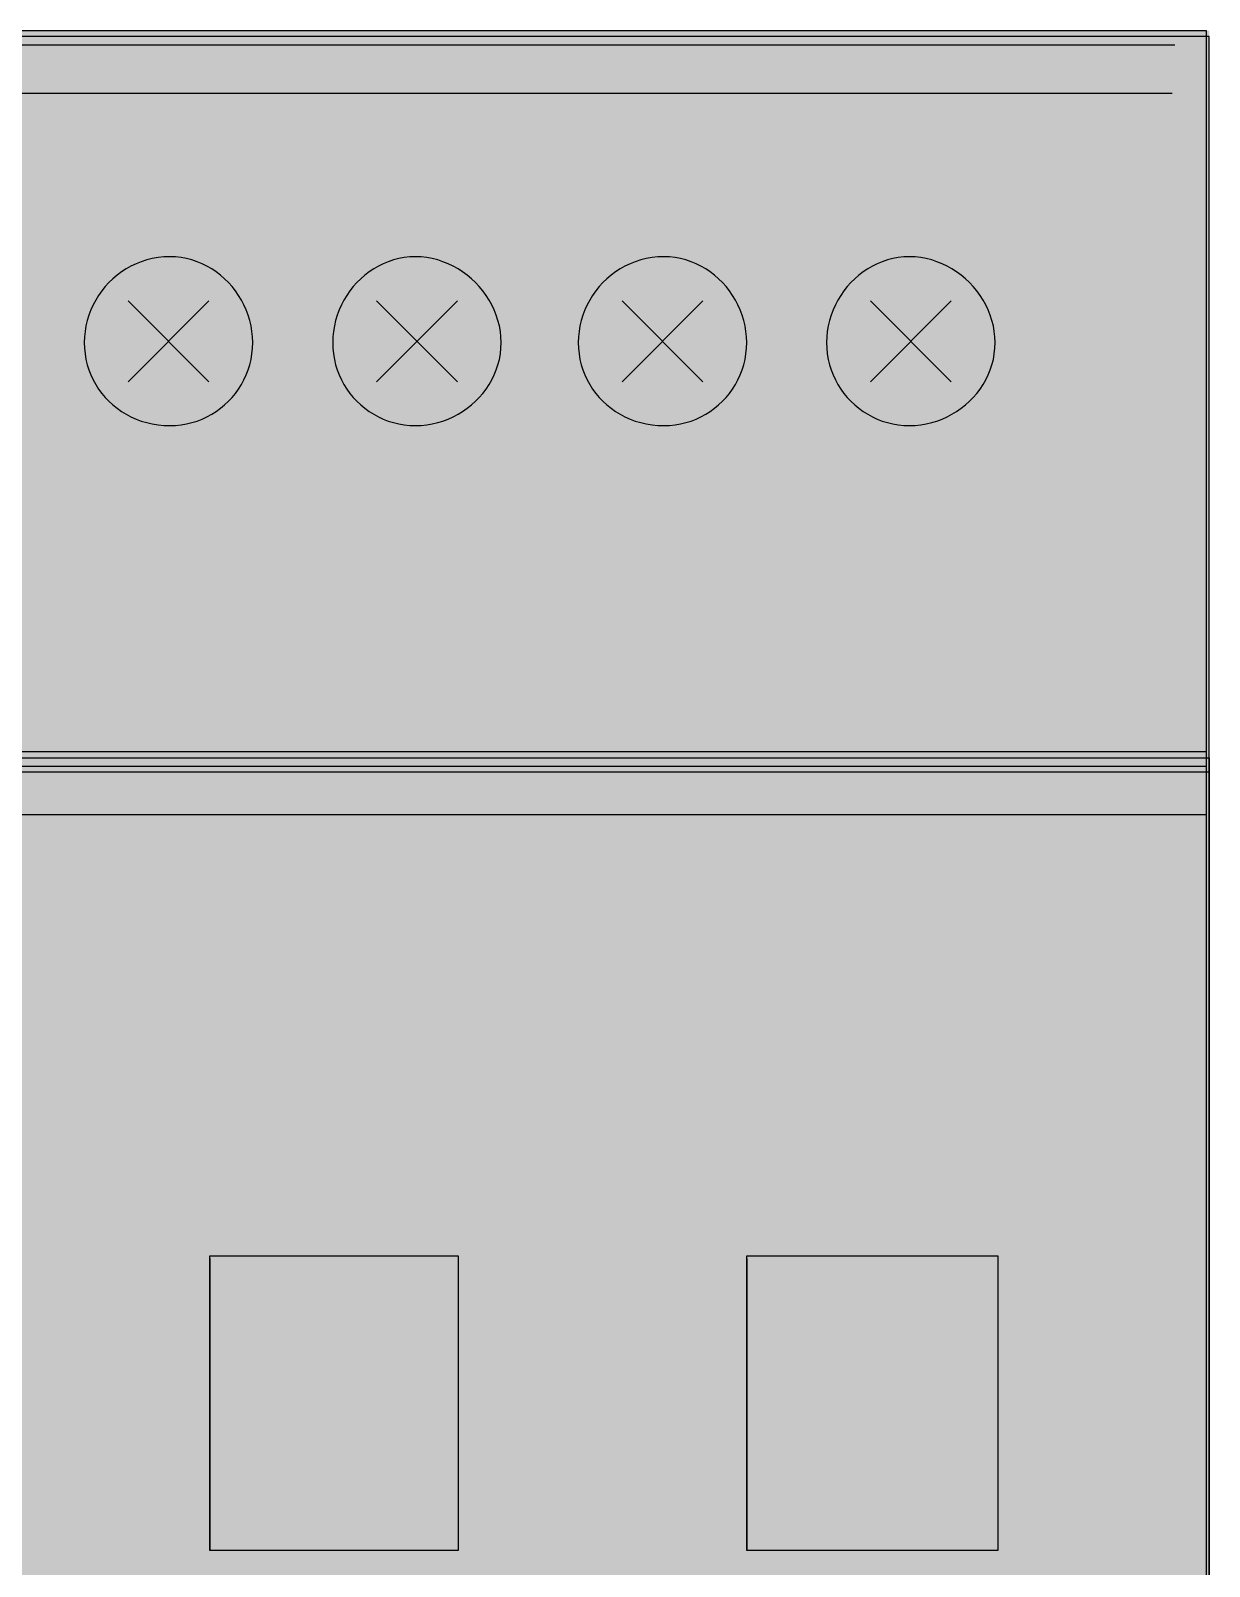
# Model space of a CAD drawing. Header units: millimetres. Extents: x 0 to 966, y -664 to 90.
# Drawn here: x 929.76 to 966, y -87.25 to -40 of the extents above; entities that cross this region are included whole.
import ezdxf

# ---------------------------------------------------------------- set-up
doc = ezdxf.new("R2010")
doc.units = ezdxf.units.MM
for name, color, linetype in [('HDL_BODY', 7, 'Continuous'), ('HDL_COLOUR', 7, 'Continuous'), ('HDL_DETAIL', 7, 'Continuous'), ('HDL_PRINT', 7, 'Continuous')]:
    doc.layers.add(name, color=color, linetype=linetype)

# ---------------------------------------------------------------- blocks, each defined once
blk = doc.blocks.new('M_R12.16.1_FRONT')
at = {"layer": 'HDL_BODY', "true_color": 0x202126}
blk.add_hatch(color=250, dxfattribs=at).paths.add_polyline_path([(0, 0), (216, 0), (216, 90), (0, 90)])
at = {"layer": 'HDL_BODY', "true_color": 0x2a2a30}
blk.add_hatch(color=250, dxfattribs=at).paths.add_polyline_path([(0.4, 20.52), (215.6, 20.52), (215.6, 68.31), (0.4, 68.31)])
at = {"layer": 'HDL_COLOUR', "true_color": 0x1a332c}
for points in [[(186.585, 80.402), (186.579, 80.577), (186.562, 80.75), (186.533, 80.92), (186.494, 81.087), (186.444, 81.25), (186.385, 81.409), (186.316, 81.564), (186.237, 81.713), (186.15, 81.857), (186.054, 81.995), (185.95, 82.127), (185.839, 82.252), (185.72, 82.369), (185.594, 82.479), (185.462, 82.58), (185.324, 82.673), (185.179, 82.756), (185.03, 82.83), (184.875, 82.894), (184.716, 82.947), (184.552, 82.989), (184.385, 83.019), (184.214, 83.038), (184.039, 83.045), (183.855, 83.038), (183.674, 83.019), (183.497, 82.989), (183.326, 82.947), (183.159, 82.894), (182.998, 82.83), (182.842, 82.756), (182.693, 82.673), (182.55, 82.58), (182.413, 82.479), (182.284, 82.369), (182.162, 82.252), (182.048, 82.127), (181.942, 81.995), (181.845, 81.857), (181.756, 81.713), (181.677, 81.564), (181.607, 81.409), (181.546, 81.25), (181.496, 81.087), (181.457, 80.92), (181.428, 80.75), (181.411, 80.577), (181.405, 80.402), (181.411, 80.228), (181.428, 80.056), (181.457, 79.888), (181.496, 79.724), (181.546, 79.564), (181.607, 79.409), (181.677, 79.259), (181.756, 79.114), (181.845, 78.975), (181.942, 78.843), (182.048, 78.717), (182.162, 78.597), (182.284, 78.486), (182.413, 78.382), (182.55, 78.286), (182.693, 78.198), (182.842, 78.119), (182.998, 78.05), (183.159, 77.99), (183.326, 77.941), (183.497, 77.901), (183.674, 77.873), (183.855, 77.855), (184.039, 77.849), (184.214, 77.855), (184.385, 77.873), (184.552, 77.901), (184.716, 77.941), (184.875, 77.99), (185.03, 78.05), (185.179, 78.119), (185.324, 78.198), (185.462, 78.286), (185.594, 78.382), (185.72, 78.486), (185.839, 78.597), (185.95, 78.717), (186.054, 78.843), (186.15, 78.975), (186.237, 79.114), (186.316, 79.259), (186.385, 79.409), (186.444, 79.564), (186.494, 79.724), (186.533, 79.888), (186.562, 80.056), (186.579, 80.228), (186.585, 80.402)], [(194.225, 80.402), (194.218, 80.577), (194.2, 80.75), (194.169, 80.92), (194.127, 81.087), (194.074, 81.25), (194.011, 81.409), (193.937, 81.564), (193.854, 81.713), (193.761, 81.857), (193.66, 81.995), (193.551, 82.127), (193.434, 82.252), (193.31, 82.369), (193.179, 82.479), (193.041, 82.58), (192.898, 82.673), (192.748, 82.756), (192.594, 82.83), (192.436, 82.894), (192.273, 82.947), (192.107, 82.989), (191.937, 83.019), (191.765, 83.038), (191.59, 83.045), (191.416, 83.038), (191.245, 83.019), (191.078, 82.989), (190.914, 82.947), (190.755, 82.894), (190.6, 82.83), (190.45, 82.756), (190.306, 82.673), (190.167, 82.58), (190.035, 82.479), (189.909, 82.369), (189.791, 82.252), (189.679, 82.127), (189.575, 81.995), (189.48, 81.857), (189.392, 81.713), (189.314, 81.564), (189.245, 81.409), (189.185, 81.25), (189.136, 81.087), (189.096, 80.92), (189.068, 80.75), (189.051, 80.577), (189.045, 80.402), (189.051, 80.228), (189.068, 80.056), (189.096, 79.888), (189.136, 79.724), (189.185, 79.564), (189.245, 79.409), (189.314, 79.259), (189.392, 79.114), (189.48, 78.975), (189.575, 78.843), (189.679, 78.717), (189.791, 78.597), (189.909, 78.486), (190.035, 78.382), (190.167, 78.286), (190.306, 78.198), (190.45, 78.119), (190.6, 78.05), (190.755, 77.99), (190.914, 77.941), (191.078, 77.901), (191.245, 77.873), (191.416, 77.855), (191.59, 77.849), (191.765, 77.855), (191.937, 77.873), (192.107, 77.901), (192.273, 77.941), (192.436, 77.99), (192.594, 78.05), (192.748, 78.119), (192.898, 78.198), (193.041, 78.286), (193.179, 78.382), (193.31, 78.486), (193.434, 78.597), (193.551, 78.717), (193.66, 78.843), (193.761, 78.975), (193.854, 79.114), (193.937, 79.259), (194.011, 79.409), (194.074, 79.564), (194.127, 79.724), (194.169, 79.888), (194.2, 80.056), (194.218, 80.228), (194.225, 80.402)], [(201.775, 80.402), (201.77, 80.577), (201.752, 80.75), (201.724, 80.92), (201.684, 81.087), (201.635, 81.25), (201.575, 81.409), (201.506, 81.564), (201.428, 81.713), (201.34, 81.857), (201.245, 81.995), (201.141, 82.127), (201.029, 82.252), (200.911, 82.369), (200.785, 82.479), (200.653, 82.58), (200.514, 82.673), (200.37, 82.756), (200.22, 82.83), (200.066, 82.894), (199.906, 82.947), (199.743, 82.989), (199.575, 83.019), (199.404, 83.038), (199.23, 83.045), (199.045, 83.038), (198.864, 83.019), (198.688, 82.989), (198.516, 82.947), (198.349, 82.894), (198.188, 82.83), (198.033, 82.756), (197.883, 82.673), (197.74, 82.58), (197.604, 82.479), (197.474, 82.369), (197.353, 82.252), (197.239, 82.127), (197.133, 81.995), (197.035, 81.857), (196.947, 81.713), (196.867, 81.564), (196.797, 81.409), (196.737, 81.25), (196.687, 81.087), (196.647, 80.92), (196.619, 80.75), (196.601, 80.577), (196.595, 80.402), (196.601, 80.228), (196.619, 80.056), (196.647, 79.888), (196.687, 79.724), (196.737, 79.564), (196.797, 79.409), (196.867, 79.259), (196.947, 79.114), (197.035, 78.975), (197.133, 78.843), (197.239, 78.717), (197.353, 78.597), (197.474, 78.486), (197.604, 78.382), (197.74, 78.286), (197.883, 78.198), (198.033, 78.119), (198.188, 78.05), (198.349, 77.99), (198.516, 77.941), (198.688, 77.901), (198.864, 77.873), (199.045, 77.855), (199.23, 77.849), (199.404, 77.855), (199.575, 77.873), (199.743, 77.901), (199.906, 77.941), (200.066, 77.99), (200.22, 78.05), (200.37, 78.119), (200.514, 78.198), (200.653, 78.286), (200.785, 78.382), (200.911, 78.486), (201.029, 78.597), (201.141, 78.717), (201.245, 78.843), (201.34, 78.975), (201.428, 79.114), (201.506, 79.259), (201.575, 79.409), (201.635, 79.564), (201.684, 79.724), (201.724, 79.888), (201.752, 80.056), (201.77, 80.228), (201.775, 80.402)], [(209.415, 80.402), (209.409, 80.577), (209.39, 80.75), (209.36, 80.92), (209.318, 81.087), (209.265, 81.25), (209.201, 81.409), (209.127, 81.564), (209.044, 81.713), (208.952, 81.857), (208.851, 81.995), (208.742, 82.127), (208.625, 82.252), (208.5, 82.369), (208.369, 82.479), (208.231, 82.58), (208.088, 82.673), (207.939, 82.756), (207.785, 82.83), (207.626, 82.894), (207.464, 82.947), (207.297, 82.989), (207.128, 83.019), (206.955, 83.038), (206.781, 83.045), (206.606, 83.038), (206.435, 83.019), (206.268, 82.989), (206.104, 82.947), (205.945, 82.894), (205.79, 82.83), (205.64, 82.756), (205.496, 82.673), (205.357, 82.58), (205.225, 82.479), (205.099, 82.369), (204.98, 82.252), (204.868, 82.127), (204.764, 81.995), (204.668, 81.857), (204.581, 81.713), (204.502, 81.564), (204.433, 81.409), (204.373, 81.25), (204.323, 81.087), (204.284, 80.92), (204.255, 80.75), (204.238, 80.577), (204.232, 80.402), (204.238, 80.228), (204.255, 80.056), (204.284, 79.888), (204.323, 79.724), (204.373, 79.564), (204.433, 79.409), (204.502, 79.259), (204.581, 79.114), (204.668, 78.975), (204.764, 78.843), (204.868, 78.717), (204.98, 78.597), (205.099, 78.486), (205.225, 78.382), (205.357, 78.286), (205.496, 78.198), (205.64, 78.119), (205.79, 78.05), (205.945, 77.99), (206.104, 77.941), (206.268, 77.901), (206.435, 77.873), (206.606, 77.855), (206.781, 77.849), (206.955, 77.855), (207.128, 77.873), (207.297, 77.901), (207.464, 77.941), (207.626, 77.99), (207.785, 78.05), (207.939, 78.119), (208.088, 78.198), (208.231, 78.286), (208.369, 78.382), (208.5, 78.486), (208.625, 78.597), (208.742, 78.717), (208.851, 78.843), (208.952, 78.975), (209.044, 79.114), (209.127, 79.259), (209.201, 79.409), (209.265, 79.564), (209.318, 79.724), (209.36, 79.888), (209.39, 80.056), (209.409, 80.228), (209.415, 80.402)]]:
    blk.add_hatch(color=250, dxfattribs=at).paths.add_polyline_path(points)
at = {"layer": 'HDL_COLOUR', "true_color": 0x9ea4a8}
for points in [[(185.808, 80.447), (185.792, 80.684), (185.746, 80.918), (185.67, 81.143), (185.565, 81.356), (185.433, 81.554), (185.277, 81.733), (185.099, 81.89), (184.901, 82.022), (184.689, 82.127), (184.464, 82.203), (184.232, 82.25), (183.995, 82.265), (183.758, 82.25), (183.526, 82.203), (183.301, 82.127), (183.088, 82.022), (182.891, 81.89), (182.713, 81.733), (182.557, 81.554), (182.425, 81.356), (182.32, 81.143), (182.244, 80.918), (182.197, 80.684), (182.182, 80.447), (182.197, 80.21), (182.244, 79.976), (182.32, 79.751), (182.425, 79.538), (182.557, 79.34), (182.713, 79.161), (182.891, 79.004), (183.088, 78.872), (183.301, 78.767), (183.526, 78.691), (183.758, 78.644), (183.995, 78.629), (184.232, 78.644), (184.464, 78.691), (184.689, 78.767), (184.901, 78.872), (185.099, 79.004), (185.277, 79.161), (185.433, 79.34), (185.565, 79.538), (185.67, 79.751), (185.746, 79.976), (185.792, 80.21)], [(193.448, 80.447), (193.432, 80.684), (193.386, 80.918), (193.31, 81.143), (193.205, 81.356), (193.073, 81.554), (192.917, 81.733), (192.738, 81.89), (192.541, 82.022), (192.328, 82.127), (192.104, 82.203), (191.871, 82.25), (191.635, 82.265), (191.398, 82.25), (191.165, 82.203), (190.941, 82.127), (190.728, 82.022), (190.531, 81.89), (190.353, 81.733), (190.196, 81.554), (190.065, 81.356), (189.96, 81.143), (189.883, 80.918), (189.837, 80.684), (189.822, 80.447), (189.837, 80.21), (189.883, 79.976), (189.96, 79.751), (190.065, 79.538), (190.196, 79.34), (190.353, 79.161), (190.531, 79.004), (190.728, 78.872), (190.941, 78.767), (191.165, 78.691), (191.398, 78.644), (191.635, 78.629), (191.871, 78.644), (192.104, 78.691), (192.328, 78.767), (192.541, 78.872), (192.738, 79.004), (192.917, 79.161), (193.073, 79.34), (193.205, 79.538), (193.31, 79.751), (193.386, 79.976), (193.432, 80.21)], [(200.998, 80.447), (200.983, 80.684), (200.937, 80.918), (200.86, 81.143), (200.756, 81.356), (200.624, 81.554), (200.467, 81.733), (200.289, 81.89), (200.092, 82.022), (199.879, 82.127), (199.655, 82.203), (199.422, 82.25), (199.185, 82.265), (198.949, 82.25), (198.716, 82.203), (198.492, 82.127), (198.279, 82.022), (198.082, 81.89), (197.903, 81.733), (197.747, 81.554), (197.615, 81.356), (197.51, 81.143), (197.434, 80.918), (197.388, 80.684), (197.372, 80.447), (197.388, 80.21), (197.434, 79.976), (197.51, 79.751), (197.615, 79.538), (197.747, 79.34), (197.903, 79.161), (198.082, 79.004), (198.279, 78.872), (198.492, 78.767), (198.716, 78.691), (198.949, 78.644), (199.185, 78.629), (199.422, 78.644), (199.655, 78.691), (199.879, 78.767), (200.092, 78.872), (200.289, 79.004), (200.467, 79.161), (200.624, 79.34), (200.756, 79.538), (200.86, 79.751), (200.937, 79.976), (200.983, 80.21)], [(208.638, 80.447), (208.622, 80.684), (208.576, 80.918), (208.5, 81.143), (208.395, 81.356), (208.263, 81.554), (208.106, 81.733), (207.928, 81.89), (207.731, 82.022), (207.518, 82.127), (207.293, 82.203), (207.06, 82.25), (206.824, 82.265), (206.587, 82.25), (206.354, 82.203), (206.129, 82.127), (205.917, 82.022), (205.719, 81.89), (205.541, 81.733), (205.384, 81.554), (205.253, 81.356), (205.148, 81.143), (205.071, 80.918), (205.025, 80.684), (205.01, 80.447), (205.025, 80.21), (205.071, 79.976), (205.148, 79.751), (205.253, 79.538), (205.384, 79.34), (205.541, 79.161), (205.719, 79.004), (205.917, 78.872), (206.129, 78.767), (206.354, 78.691), (206.587, 78.644), (206.824, 78.629), (207.06, 78.644), (207.293, 78.691), (207.518, 78.767), (207.731, 78.872), (207.928, 79.004), (208.106, 79.161), (208.263, 79.34), (208.395, 79.538), (208.5, 79.751), (208.576, 79.976), (208.622, 80.21)]]:
    blk.add_hatch(color=253, dxfattribs=at).paths.add_polyline_path(points)
at = {"layer": 'HDL_COLOUR', "true_color": 0x0d0e11}
for points in [[(185.7, 44.4), (189.9, 44.4), (189.9, 52.5), (185.7, 52.5)], [(200.9, 44.4), (205.1, 44.4), (205.1, 52.5), (200.9, 52.5)]]:
    blk.add_hatch(color=168, dxfattribs=at).paths.add_polyline_path(points)
at = {"layer": 'HDL_COLOUR', "true_color": 0x34363a}
for points in [[(186.4, 47.9), (189.2, 47.9), (189.2, 49), (186.4, 49)], [(201.6, 47.9), (204.4, 47.9), (204.4, 49), (201.6, 49)]]:
    blk.add_hatch(color=250, dxfattribs=at).paths.add_polyline_path(points)
at = {"layer": 'HDL_PRINT', "true_color": 0xdee1e9}
for points in [[(184.214, 82.955), (183.862, 82.955), (183.862, 85.598), (186.496, 85.598), (188.517, 83.66), (188.253, 83.395), (186.41, 85.247), (184.214, 85.247), (184.214, 82.955)], [(191.765, 82.955), (191.415, 82.955), (191.415, 85.247), (188.956, 85.247), (188.956, 85.598), (191.765, 85.598), (191.765, 82.955)], [(199.405, 82.955), (199.052, 82.955), (199.052, 85.598), (201.687, 85.598), (203.708, 83.66), (203.444, 83.395), (201.601, 85.247), (199.405, 85.247), (199.405, 82.955)], [(206.955, 82.955), (206.603, 82.955), (206.603, 85.247), (204.146, 85.247), (204.146, 85.598), (206.955, 85.598), (206.955, 82.955)], [(186.585, 75.558), (187.815, 77.671), (189.045, 75.558), (186.585, 75.558)], [(201.775, 75.558), (203.005, 77.671), (204.232, 75.558), (201.775, 75.558)], [(184.039, 75.736), (184.039, 75.558), (182.984, 75.558), (182.984, 75.647), (183.018, 75.685), (183.043, 75.723), (183.064, 75.76), (183.082, 75.798), (183.103, 75.836), (183.127, 75.873), (183.159, 75.911), (183.197, 75.916), (183.235, 75.931), (183.273, 75.952), (183.311, 75.98), (183.349, 76.013), (183.386, 76.049), (183.423, 76.087), (183.485, 76.149), (183.539, 76.203), (183.588, 76.252), (183.632, 76.296), (183.671, 76.336), (183.708, 76.372), (183.742, 76.407), (183.776, 76.44), (183.808, 76.478), (183.83, 76.515), (183.846, 76.552), (183.855, 76.59), (183.86, 76.628), (183.861, 76.665), (183.862, 76.702), (183.861, 76.746), (183.858, 76.788), (183.851, 76.825), (183.836, 76.854), (183.812, 76.873), (183.776, 76.88), (183.738, 76.912), (183.7, 76.935), (183.662, 76.95), (183.624, 76.96), (183.586, 76.964), (183.549, 76.966), (183.512, 76.967), (183.468, 76.966), (183.427, 76.963), (183.391, 76.956), (183.363, 76.941), (183.344, 76.917), (183.337, 76.88), (183.3, 76.873), (183.275, 76.854), (183.259, 76.825), (183.251, 76.788), (183.249, 76.746), (183.248, 76.702), (182.984, 76.702), (183.014, 76.765), (183.037, 76.82), (183.056, 76.869), (183.073, 76.912), (183.09, 76.952), (183.108, 76.988), (183.131, 77.022), (183.159, 77.056), (183.197, 77.085), (183.241, 77.107), (183.291, 77.123), (183.346, 77.134), (183.406, 77.14), (183.468, 77.143), (183.532, 77.145), (183.598, 77.145), (183.641, 77.145), (183.691, 77.143), (183.746, 77.138), (183.802, 77.128), (183.857, 77.112), (183.908, 77.089), (183.951, 77.056), (183.983, 77.017), (184.007, 76.978), (184.023, 76.935), (184.032, 76.888), (184.037, 76.834), (184.039, 76.773), (184.039, 76.702), (184.039, 76.659), (184.039, 76.629), (184.039, 76.602), (184.039, 76.571), (184.039, 76.527), (184.034, 76.49), (184.02, 76.454), (183.997, 76.421), (183.969, 76.393), (183.936, 76.371), (183.899, 76.356), (183.862, 76.351), (183.854, 76.318), (183.833, 76.283), (183.802, 76.247), (183.763, 76.208), (183.72, 76.164), (183.677, 76.116), (183.635, 76.06), (183.598, 75.998), (183.533, 75.961), (183.485, 75.925), (183.449, 75.892), (183.421, 75.864), (183.396, 75.842), (183.369, 75.827), (183.337, 75.822), (183.248, 75.736), (184.039, 75.736)], [(185.006, 75.558), (184.828, 75.558), (184.828, 76.791), (184.821, 76.785), (184.802, 76.768), (184.774, 76.747), (184.738, 76.725), (184.697, 76.709), (184.653, 76.702), (184.615, 76.67), (184.579, 76.645), (184.547, 76.625), (184.519, 76.606), (184.497, 76.585), (184.483, 76.56), (184.478, 76.527), (184.478, 76.791), (184.515, 76.796), (184.552, 76.811), (184.59, 76.833), (184.628, 76.861), (184.666, 76.894), (184.704, 76.93), (184.742, 76.967), (184.778, 77.004), (184.806, 77.033), (184.828, 77.056), (184.851, 77.079), (184.879, 77.107), (184.917, 77.145), (185.006, 77.145), (185.006, 75.558)], [(191.501, 75.736), (191.501, 75.558), (190.449, 75.558), (190.449, 75.647), (190.454, 75.685), (190.468, 75.723), (190.49, 75.76), (190.518, 75.798), (190.551, 75.836), (190.586, 75.873), (190.624, 75.911), (190.629, 75.916), (190.645, 75.931), (190.672, 75.952), (190.709, 75.98), (190.758, 76.013), (190.817, 76.049), (190.888, 76.087), (190.95, 76.149), (191.004, 76.203), (191.053, 76.252), (191.096, 76.296), (191.135, 76.336), (191.171, 76.372), (191.205, 76.407), (191.238, 76.44), (191.242, 76.478), (191.255, 76.515), (191.273, 76.552), (191.291, 76.59), (191.309, 76.628), (191.322, 76.665), (191.326, 76.702), (191.32, 76.746), (191.303, 76.788), (191.282, 76.825), (191.261, 76.854), (191.244, 76.873), (191.238, 76.88), (191.201, 76.912), (191.163, 76.935), (191.126, 76.95), (191.088, 76.96), (191.05, 76.964), (191.012, 76.966), (190.974, 76.967), (190.931, 76.966), (190.89, 76.963), (190.854, 76.956), (190.825, 76.941), (190.806, 76.917), (190.799, 76.88), (190.762, 76.873), (190.736, 76.854), (190.721, 76.825), (190.713, 76.788), (190.71, 76.746), (190.71, 76.702), (190.449, 76.702), (190.453, 76.765), (190.464, 76.82), (190.481, 76.869), (190.503, 76.912), (190.53, 76.952), (190.559, 76.988), (190.591, 77.022), (190.624, 77.056), (190.661, 77.089), (190.7, 77.112), (190.743, 77.128), (190.79, 77.138), (190.843, 77.143), (190.904, 77.145), (190.974, 77.145), (191.045, 77.145), (191.106, 77.143), (191.159, 77.138), (191.206, 77.128), (191.249, 77.112), (191.288, 77.089), (191.326, 77.056), (191.359, 77.022), (191.391, 76.988), (191.421, 76.952), (191.447, 76.912), (191.469, 76.869), (191.486, 76.82), (191.497, 76.765), (191.501, 76.702), (191.501, 76.659), (191.501, 76.629), (191.501, 76.602), (191.501, 76.571), (191.501, 76.527), (191.469, 76.49), (191.445, 76.454), (191.424, 76.421), (191.406, 76.393), (191.385, 76.371), (191.36, 76.356), (191.326, 76.351), (191.293, 76.318), (191.26, 76.283), (191.227, 76.247), (191.195, 76.208), (191.162, 76.164), (191.129, 76.116), (191.096, 76.06), (191.063, 75.998), (190.993, 75.961), (190.934, 75.925), (190.886, 75.892), (190.848, 75.864), (190.821, 75.842), (190.804, 75.827), (190.799, 75.822), (190.71, 75.736), (191.501, 75.736)], [(192.731, 75.736), (192.731, 75.558), (191.676, 75.558), (191.676, 75.647), (191.709, 75.685), (191.735, 75.723), (191.755, 75.76), (191.775, 75.798), (191.795, 75.836), (191.821, 75.873), (191.854, 75.911), (191.891, 75.916), (191.928, 75.931), (191.966, 75.952), (192.004, 75.98), (192.042, 76.013), (192.08, 76.049), (192.118, 76.087), (192.179, 76.149), (192.234, 76.203), (192.282, 76.252), (192.325, 76.296), (192.364, 76.336), (192.4, 76.372), (192.434, 76.407), (192.467, 76.44), (192.5, 76.478), (192.524, 76.515), (192.54, 76.552), (192.549, 76.59), (192.554, 76.628), (192.556, 76.665), (192.556, 76.702), (192.556, 76.746), (192.553, 76.788), (192.545, 76.825), (192.53, 76.854), (192.505, 76.873), (192.467, 76.88), (192.43, 76.917), (192.402, 76.941), (192.379, 76.956), (192.356, 76.963), (192.329, 76.966), (192.293, 76.967), (192.228, 76.966), (192.179, 76.964), (192.143, 76.96), (192.115, 76.95), (192.089, 76.935), (192.062, 76.912), (192.029, 76.88), (191.991, 76.873), (191.966, 76.854), (191.951, 76.825), (191.943, 76.788), (191.94, 76.746), (191.94, 76.702), (191.765, 76.702), (191.765, 76.773), (191.767, 76.834), (191.772, 76.888), (191.782, 76.935), (191.797, 76.978), (191.821, 77.017), (191.854, 77.056), (191.89, 77.085), (191.934, 77.107), (191.984, 77.123), (192.04, 77.134), (192.1, 77.14), (192.162, 77.143), (192.227, 77.145), (192.293, 77.145), (192.334, 77.145), (192.384, 77.143), (192.439, 77.138), (192.496, 77.128), (192.55, 77.112), (192.6, 77.089), (192.642, 77.056), (192.675, 77.017), (192.699, 76.978), (192.715, 76.935), (192.724, 76.888), (192.729, 76.834), (192.731, 76.773), (192.731, 76.702), (192.731, 76.659), (192.731, 76.629), (192.731, 76.602), (192.731, 76.571), (192.731, 76.527), (192.726, 76.49), (192.711, 76.454), (192.689, 76.421), (192.661, 76.393), (192.629, 76.371), (192.593, 76.356), (192.556, 76.351), (192.552, 76.318), (192.54, 76.283), (192.519, 76.247), (192.49, 76.208), (192.453, 76.164), (192.408, 76.116), (192.354, 76.06), (192.293, 75.998), (192.255, 75.961), (192.217, 75.925), (192.179, 75.892), (192.142, 75.864), (192.104, 75.842), (192.067, 75.827), (192.029, 75.822), (192.028, 75.813), (192.023, 75.792), (192.01, 75.766), (191.983, 75.745), (191.94, 75.736), (192.731, 75.736)], [(199.052, 75.736), (199.052, 75.558), (198, 75.558), (198, 75.647), (198.032, 75.685), (198.057, 75.723), (198.077, 75.76), (198.096, 75.798), (198.116, 75.836), (198.142, 75.873), (198.175, 75.911), (198.213, 75.949), (198.251, 75.986), (198.288, 76.024), (198.326, 76.061), (198.363, 76.1), (198.401, 76.138), (198.439, 76.176), (198.494, 76.208), (198.543, 76.245), (198.588, 76.286), (198.628, 76.329), (198.665, 76.373), (198.698, 76.417), (198.73, 76.458), (198.759, 76.495), (198.788, 76.527), (198.826, 76.565), (198.851, 76.593), (198.866, 76.615), (198.874, 76.638), (198.877, 76.665), (198.877, 76.702), (198.877, 76.74), (198.875, 76.778), (198.87, 76.816), (198.861, 76.854), (198.845, 76.892), (198.821, 76.929), (198.788, 76.967), (198.752, 76.973), (198.725, 76.99), (198.702, 77.011), (198.679, 77.033), (198.651, 77.049), (198.613, 77.056), (198.548, 77.051), (198.5, 77.038), (198.464, 77.021), (198.436, 77.002), (198.41, 76.984), (198.383, 76.971), (198.35, 76.967), (198.318, 76.929), (198.295, 76.892), (198.28, 76.854), (198.271, 76.816), (198.266, 76.778), (198.264, 76.74), (198.264, 76.702), (198.086, 76.702), (198.086, 76.773), (198.088, 76.834), (198.093, 76.888), (198.103, 76.935), (198.118, 76.978), (198.142, 77.017), (198.175, 77.056), (198.212, 77.085), (198.256, 77.107), (198.307, 77.123), (198.362, 77.134), (198.421, 77.14), (198.484, 77.143), (198.548, 77.145), (198.613, 77.145), (198.656, 77.145), (198.707, 77.143), (198.762, 77.138), (198.818, 77.128), (198.873, 77.112), (198.923, 77.089), (198.966, 77.056), (198.998, 77.017), (199.021, 76.978), (199.036, 76.935), (199.045, 76.888), (199.05, 76.834), (199.052, 76.773), (199.052, 76.702), (199.052, 76.692), (199.052, 76.666), (199.052, 76.627), (199.052, 76.579), (199.052, 76.527), (199.047, 76.494), (199.033, 76.47), (199.011, 76.449), (198.983, 76.431), (198.951, 76.41), (198.915, 76.385), (198.877, 76.351), (198.87, 76.318), (198.849, 76.285), (198.817, 76.252), (198.779, 76.219), (198.736, 76.186), (198.692, 76.153), (198.65, 76.12), (198.613, 76.087), (198.548, 76.022), (198.5, 75.973), (198.464, 75.937), (198.436, 75.909), (198.41, 75.883), (198.383, 75.856), (198.35, 75.822), (198.349, 75.813), (198.344, 75.792), (198.331, 75.766), (198.306, 75.745), (198.264, 75.736), (199.052, 75.736)], [(199.316, 75.998), (199.491, 75.998), (199.496, 75.96), (199.508, 75.923), (199.526, 75.886), (199.545, 75.848), (199.562, 75.811), (199.575, 75.773), (199.58, 75.736), (199.618, 75.731), (199.655, 75.718), (199.693, 75.701), (199.73, 75.682), (199.768, 75.665), (199.805, 75.652), (199.843, 75.647), (199.887, 75.653), (199.928, 75.67), (199.964, 75.691), (199.993, 75.713), (200.011, 75.729), (200.018, 75.736), (200.056, 75.773), (200.092, 75.811), (200.124, 75.848), (200.152, 75.886), (200.174, 75.923), (200.188, 75.96), (200.193, 75.998), (200.188, 76.036), (200.176, 76.074), (200.159, 76.112), (200.141, 76.15), (200.124, 76.188), (200.112, 76.225), (200.107, 76.262), (200.069, 76.267), (200.031, 76.28), (199.994, 76.297), (199.956, 76.316), (199.919, 76.334), (199.881, 76.346), (199.843, 76.351), (199.799, 76.351), (199.768, 76.351), (199.742, 76.351), (199.711, 76.351), (199.668, 76.351), (199.754, 76.527), (199.799, 76.527), (199.843, 76.527), (199.887, 76.527), (199.931, 76.527), (199.975, 76.527), (200.018, 76.527), (200.023, 76.565), (200.036, 76.602), (200.053, 76.64), (200.072, 76.678), (200.089, 76.715), (200.102, 76.753), (200.107, 76.791), (200.1, 76.798), (200.084, 76.817), (200.063, 76.846), (200.041, 76.883), (200.025, 76.924), (200.018, 76.967), (199.982, 76.973), (199.954, 76.99), (199.932, 77.011), (199.909, 77.033), (199.881, 77.049), (199.843, 77.056), (199.805, 77.051), (199.768, 77.038), (199.73, 77.021), (199.693, 77.002), (199.655, 76.984), (199.618, 76.971), (199.58, 76.967), (199.575, 76.929), (199.562, 76.892), (199.545, 76.854), (199.526, 76.816), (199.508, 76.778), (199.496, 76.74), (199.491, 76.702), (199.316, 76.791), (199.321, 76.829), (199.335, 76.867), (199.358, 76.905), (199.386, 76.942), (199.418, 76.98), (199.454, 77.018), (199.491, 77.056), (199.529, 77.089), (199.569, 77.112), (199.612, 77.128), (199.659, 77.138), (199.712, 77.143), (199.773, 77.145), (199.843, 77.145), (199.896, 77.145), (199.943, 77.145), (199.982, 77.145), (200.008, 77.145), (200.018, 77.145), (200.056, 77.112), (200.092, 77.086), (200.124, 77.065), (200.152, 77.046), (200.174, 77.025), (200.188, 77), (200.193, 76.967), (200.23, 76.924), (200.256, 76.883), (200.271, 76.846), (200.279, 76.817), (200.281, 76.798), (200.282, 76.791), (200.282, 76.753), (200.28, 76.715), (200.275, 76.678), (200.265, 76.64), (200.249, 76.602), (200.226, 76.565), (200.193, 76.527), (200.107, 76.44), (200.139, 76.435), (200.164, 76.421), (200.184, 76.398), (200.203, 76.37), (200.223, 76.336), (200.249, 76.3), (200.282, 76.262), (200.315, 76.225), (200.338, 76.188), (200.354, 76.15), (200.364, 76.112), (200.369, 76.074), (200.371, 76.036), (200.371, 75.998), (200.367, 75.961), (200.356, 75.919), (200.338, 75.872), (200.315, 75.823), (200.288, 75.774), (200.258, 75.727), (200.226, 75.684), (200.193, 75.647), (200.16, 75.614), (200.127, 75.582), (200.091, 75.552), (200.051, 75.526), (200.008, 75.504), (199.96, 75.486), (199.905, 75.475), (199.843, 75.472), (199.782, 75.475), (199.727, 75.486), (199.678, 75.504), (199.635, 75.526), (199.595, 75.552), (199.559, 75.582), (199.524, 75.614), (199.491, 75.647), (199.458, 75.68), (199.427, 75.715), (199.398, 75.751), (199.371, 75.79), (199.348, 75.833), (199.331, 75.881), (199.32, 75.936), (199.316, 75.998)], [(206.692, 75.736), (206.692, 75.558), (205.64, 75.558), (205.64, 75.647), (205.645, 75.685), (205.657, 75.723), (205.674, 75.76), (205.692, 75.798), (205.709, 75.836), (205.721, 75.873), (205.726, 75.911), (205.764, 75.916), (205.801, 75.931), (205.839, 75.952), (205.876, 75.98), (205.914, 76.013), (205.951, 76.049), (205.989, 76.087), (206.048, 76.142), (206.104, 76.192), (206.159, 76.237), (206.208, 76.277), (206.253, 76.314), (206.29, 76.348), (206.318, 76.38), (206.336, 76.411), (206.342, 76.44), (206.374, 76.478), (206.397, 76.515), (206.412, 76.552), (206.421, 76.59), (206.426, 76.628), (206.428, 76.665), (206.428, 76.702), (206.428, 76.746), (206.425, 76.788), (206.417, 76.825), (206.403, 76.854), (206.378, 76.873), (206.342, 76.88), (206.335, 76.917), (206.316, 76.941), (206.287, 76.956), (206.25, 76.963), (206.208, 76.966), (206.164, 76.967), (206.127, 76.966), (206.09, 76.964), (206.052, 76.96), (206.015, 76.95), (205.977, 76.935), (205.939, 76.912), (205.901, 76.88), (205.894, 76.873), (205.878, 76.854), (205.858, 76.825), (205.837, 76.788), (205.821, 76.746), (205.815, 76.702), (205.64, 76.702), (205.644, 76.765), (205.655, 76.82), (205.672, 76.869), (205.694, 76.912), (205.72, 76.952), (205.75, 76.988), (205.782, 77.022), (205.815, 77.056), (205.852, 77.089), (205.891, 77.112), (205.933, 77.128), (205.98, 77.138), (206.034, 77.143), (206.094, 77.145), (206.164, 77.145), (206.235, 77.145), (206.296, 77.143), (206.35, 77.138), (206.397, 77.128), (206.439, 77.112), (206.479, 77.089), (206.517, 77.056), (206.549, 77.022), (206.58, 76.988), (206.61, 76.952), (206.637, 76.912), (206.659, 76.869), (206.677, 76.82), (206.688, 76.765), (206.692, 76.702), (206.691, 76.665), (206.688, 76.638), (206.681, 76.615), (206.665, 76.593), (206.64, 76.565), (206.603, 76.527), (206.602, 76.484), (206.6, 76.443), (206.592, 76.407), (206.577, 76.378), (206.553, 76.358), (206.517, 76.351), (206.484, 76.318), (206.449, 76.283), (206.413, 76.247), (206.374, 76.208), (206.331, 76.164), (206.282, 76.116), (206.227, 76.06), (206.164, 75.998), (206.121, 75.955), (206.081, 75.914), (206.045, 75.878), (206.016, 75.849), (205.996, 75.829), (205.989, 75.822), (205.946, 75.813), (205.92, 75.792), (205.906, 75.766), (205.901, 75.745), (205.901, 75.736), (206.692, 75.736)], [(186.585, 71.507), (186.585, 74.503), (186.935, 74.503), (186.935, 73.005), (188.428, 74.503), (188.956, 74.503), (187.726, 73.269), (189.045, 71.507), (188.517, 71.507), (187.462, 73.005), (186.935, 72.565), (186.935, 71.507), (186.585, 71.507)], [(202.039, 71.507), (202.039, 74.503), (202.478, 74.503), (202.478, 71.86), (203.971, 71.86), (203.971, 71.507), (202.039, 71.507)], [(182.635, 52.22), (183.162, 52.22), (183.162, 48.874), (182.635, 48.874), (182.635, 52.22)], [(199.141, 52.22), (199.668, 52.22), (199.668, 48.874), (199.141, 48.874), (199.141, 52.22)]]:
    blk.add_hatch(color=254, dxfattribs=at).paths.add_polyline_path(points)
h = blk.add_hatch(color=254, dxfattribs=at)
h.paths.add_polyline_path([(207.569, 75.558), (207.569, 75.911), (206.867, 75.911), (206.867, 76.087), (207.569, 77.145), (207.747, 77.145), (207.747, 76.087), (207.922, 76.087), (207.922, 75.911), (207.747, 75.911), (207.747, 75.558), (207.569, 75.558)])
h.paths.add_polyline_path([(207.569, 76.087), (207.569, 76.88), (207.044, 76.087), (207.569, 76.087)])
h = blk.add_hatch(color=254, dxfattribs=at)
h.paths.add_polyline_path([(181.844, 44.912), (181.845, 45), (181.85, 45.088), (181.857, 45.175), (181.867, 45.261), (181.877, 45.346), (181.888, 45.43), (181.899, 45.511), (181.909, 45.591), (181.919, 45.668), (181.926, 45.742), (181.931, 45.813), (181.932, 45.881), (181.964, 45.939), (182.001, 45.998), (182.042, 46.057), (182.084, 46.116), (182.128, 46.175), (182.171, 46.234), (182.212, 46.292), (182.25, 46.351), (182.282, 46.41), (182.335, 46.436), (182.388, 46.461), (182.442, 46.486), (182.498, 46.509), (182.557, 46.53), (182.617, 46.548), (182.681, 46.564), (182.748, 46.575), (182.82, 46.583), (182.896, 46.585), (182.962, 46.581), (183.027, 46.571), (183.09, 46.557), (183.15, 46.541), (183.205, 46.524), (183.256, 46.51), (183.3, 46.5), (183.337, 46.496), (183.392, 46.467), (183.442, 46.437), (183.486, 46.406), (183.526, 46.372), (183.562, 46.335), (183.595, 46.295), (183.627, 46.25), (183.657, 46.201), (183.687, 46.145), (183.72, 46.108), (183.752, 46.064), (183.781, 46.013), (183.808, 45.958), (183.83, 45.898), (183.847, 45.836), (183.858, 45.771), (183.862, 45.705), (183.884, 45.655), (183.902, 45.601), (183.916, 45.542), (183.928, 45.479), (183.936, 45.411), (183.942, 45.339), (183.946, 45.262), (183.949, 45.181), (183.95, 45.096), (183.95, 45.006), (183.951, 44.912), (183.95, 44.816), (183.95, 44.721), (183.949, 44.628), (183.946, 44.537), (183.942, 44.449), (183.936, 44.365), (183.928, 44.285), (183.916, 44.212), (183.902, 44.144), (183.884, 44.084), (183.862, 44.032), (183.836, 43.955), (183.809, 43.883), (183.781, 43.816), (183.752, 43.752), (183.72, 43.691), (183.686, 43.632), (183.648, 43.576), (183.607, 43.521), (183.562, 43.467), (183.512, 43.414), (183.459, 43.388), (183.406, 43.363), (183.352, 43.338), (183.295, 43.315), (183.237, 43.294), (183.176, 43.275), (183.112, 43.26), (183.044, 43.248), (182.972, 43.241), (182.896, 43.239), (182.824, 43.241), (182.754, 43.248), (182.683, 43.26), (182.614, 43.278), (182.546, 43.302), (182.481, 43.332), (182.417, 43.369), (182.356, 43.413), (182.298, 43.465), (182.244, 43.524), (182.193, 43.592), (182.14, 43.652), (182.092, 43.716), (182.048, 43.786), (182.01, 43.862), (181.976, 43.943), (181.946, 44.029), (181.921, 44.12), (181.899, 44.217), (181.881, 44.32), (181.867, 44.427), (181.857, 44.54), (181.849, 44.659), (181.845, 44.783), (181.844, 44.912)])
h.paths.add_polyline_path([(182.282, 44.912), (182.284, 44.783), (182.289, 44.662), (182.297, 44.548), (182.308, 44.442), (182.322, 44.343), (182.337, 44.252), (182.355, 44.167), (182.373, 44.091), (182.393, 44.021), (182.414, 43.959), (182.435, 43.904), (182.457, 43.857), (182.49, 43.801), (182.528, 43.751), (182.571, 43.709), (182.619, 43.673), (182.67, 43.644), (182.724, 43.621), (182.78, 43.605), (182.837, 43.595), (182.896, 43.592), (182.955, 43.595), (183.013, 43.605), (183.069, 43.621), (183.124, 43.644), (183.175, 43.673), (183.223, 43.709), (183.266, 43.751), (183.304, 43.801), (183.337, 43.857), (183.379, 43.904), (183.417, 43.959), (183.452, 44.021), (183.482, 44.091), (183.51, 44.167), (183.533, 44.252), (183.553, 44.343), (183.569, 44.442), (183.582, 44.548), (183.591, 44.662), (183.596, 44.783), (183.598, 44.912), (183.596, 45.04), (183.591, 45.162), (183.582, 45.275), (183.569, 45.382), (183.553, 45.481), (183.533, 45.572), (183.51, 45.657), (183.482, 45.734), (183.452, 45.804), (183.417, 45.866), (183.379, 45.922), (183.337, 45.97), (183.304, 46.025), (183.266, 46.074), (183.223, 46.116), (183.175, 46.152), (183.124, 46.182), (183.069, 46.205), (183.013, 46.221), (182.955, 46.231), (182.896, 46.234), (182.837, 46.231), (182.78, 46.221), (182.724, 46.205), (182.67, 46.182), (182.619, 46.152), (182.571, 46.116), (182.528, 46.074), (182.49, 46.025), (182.457, 45.97), (182.435, 45.922), (182.414, 45.866), (182.393, 45.804), (182.373, 45.734), (182.355, 45.657), (182.337, 45.572), (182.322, 45.481), (182.308, 45.382), (182.297, 45.275), (182.289, 45.162), (182.284, 45.04), (182.282, 44.912)])
h = blk.add_hatch(color=254, dxfattribs=at)
h.paths.add_polyline_path([(198.35, 44.912), (198.352, 45), (198.357, 45.088), (198.365, 45.175), (198.376, 45.261), (198.39, 45.346), (198.405, 45.43), (198.423, 45.511), (198.442, 45.591), (198.462, 45.668), (198.484, 45.742), (198.505, 45.813), (198.528, 45.881), (198.556, 45.939), (198.586, 45.998), (198.618, 46.057), (198.651, 46.116), (198.688, 46.175), (198.728, 46.234), (198.772, 46.292), (198.822, 46.351), (198.877, 46.41), (198.913, 46.438), (198.96, 46.467), (199.015, 46.494), (199.076, 46.518), (199.142, 46.54), (199.21, 46.559), (199.278, 46.573), (199.344, 46.582), (199.405, 46.585), (199.463, 46.582), (199.521, 46.574), (199.58, 46.562), (199.638, 46.548), (199.697, 46.533), (199.755, 46.519), (199.814, 46.507), (199.873, 46.499), (199.932, 46.496), (199.965, 46.463), (199.997, 46.429), (200.03, 46.393), (200.063, 46.354), (200.095, 46.311), (200.128, 46.262), (200.161, 46.207), (200.193, 46.145), (200.223, 46.112), (200.252, 46.074), (200.282, 46.031), (200.311, 45.983), (200.341, 45.932), (200.37, 45.878), (200.399, 45.821), (200.428, 45.764), (200.457, 45.705), (200.457, 45.65), (200.457, 45.589), (200.457, 45.523), (200.457, 45.452), (200.457, 45.375), (200.457, 45.293), (200.457, 45.206), (200.457, 45.113), (200.457, 45.015), (200.457, 44.912), (200.457, 44.816), (200.456, 44.721), (200.455, 44.628), (200.453, 44.537), (200.449, 44.449), (200.443, 44.365), (200.435, 44.285), (200.424, 44.212), (200.41, 44.144), (200.392, 44.084), (200.371, 44.032), (200.344, 43.955), (200.317, 43.883), (200.288, 43.816), (200.259, 43.752), (200.227, 43.691), (200.192, 43.632), (200.155, 43.576), (200.113, 43.521), (200.068, 43.467), (200.018, 43.414), (199.966, 43.388), (199.913, 43.363), (199.858, 43.338), (199.803, 43.315), (199.745, 43.294), (199.684, 43.275), (199.62, 43.26), (199.553, 43.248), (199.481, 43.241), (199.405, 43.239), (199.333, 43.241), (199.261, 43.248), (199.191, 43.26), (199.121, 43.278), (199.053, 43.302), (198.988, 43.332), (198.924, 43.369), (198.863, 43.413), (198.806, 43.465), (198.752, 43.524), (198.702, 43.592), (198.665, 43.652), (198.628, 43.716), (198.591, 43.786), (198.556, 43.862), (198.522, 43.943), (198.49, 44.029), (198.461, 44.12), (198.433, 44.217), (198.41, 44.32), (198.389, 44.427), (198.372, 44.54), (198.36, 44.659), (198.352, 44.783), (198.35, 44.912)])
h.paths.add_polyline_path([(198.788, 44.912), (198.79, 44.783), (198.795, 44.662), (198.804, 44.548), (198.815, 44.442), (198.828, 44.343), (198.844, 44.252), (198.861, 44.167), (198.881, 44.091), (198.901, 44.021), (198.922, 43.959), (198.944, 43.904), (198.966, 43.857), (199.021, 43.801), (199.072, 43.751), (199.119, 43.709), (199.163, 43.673), (199.207, 43.644), (199.252, 43.621), (199.299, 43.605), (199.349, 43.595), (199.405, 43.592), (199.463, 43.595), (199.521, 43.605), (199.58, 43.621), (199.638, 43.644), (199.697, 43.673), (199.755, 43.709), (199.814, 43.751), (199.873, 43.801), (199.932, 43.857), (199.954, 43.904), (199.975, 43.959), (199.996, 44.021), (200.016, 44.091), (200.035, 44.167), (200.052, 44.252), (200.067, 44.343), (200.081, 44.442), (200.092, 44.548), (200.1, 44.662), (200.105, 44.783), (200.107, 44.912), (200.105, 45.04), (200.1, 45.162), (200.092, 45.275), (200.081, 45.382), (200.067, 45.481), (200.052, 45.572), (200.035, 45.657), (200.016, 45.734), (199.996, 45.804), (199.975, 45.866), (199.954, 45.922), (199.932, 45.97), (199.873, 46.025), (199.814, 46.074), (199.755, 46.116), (199.697, 46.152), (199.638, 46.182), (199.58, 46.205), (199.521, 46.221), (199.463, 46.231), (199.405, 46.234), (199.349, 46.231), (199.299, 46.221), (199.252, 46.205), (199.207, 46.182), (199.163, 46.152), (199.119, 46.116), (199.072, 46.074), (199.021, 46.025), (198.966, 45.97), (198.944, 45.922), (198.922, 45.866), (198.901, 45.804), (198.881, 45.734), (198.861, 45.657), (198.844, 45.572), (198.828, 45.481), (198.815, 45.382), (198.804, 45.275), (198.795, 45.162), (198.79, 45.04), (198.788, 44.912)])
at = {"layer": 'HDL_DETAIL', "color": 251, "true_color": 0x52555c}
for points in [[(0, 0), (216, 0), (216, 89.824), (0, 89.824), (0, 0)], [(0.351, 0.176), (215.912, 0.176), (215.912, 90), (0.351, 90), (0.351, 0.176)], [(186.585, 80.402), (186.579, 80.577), (186.562, 80.75), (186.533, 80.92), (186.494, 81.087), (186.444, 81.25), (186.385, 81.409), (186.316, 81.564), (186.237, 81.713), (186.15, 81.857), (186.054, 81.995), (185.95, 82.127), (185.839, 82.252), (185.72, 82.369), (185.594, 82.479), (185.462, 82.58), (185.324, 82.673), (185.179, 82.756), (185.03, 82.83), (184.875, 82.894), (184.716, 82.947), (184.552, 82.989), (184.385, 83.019), (184.214, 83.038), (184.039, 83.045), (183.855, 83.038), (183.674, 83.019), (183.497, 82.989), (183.326, 82.947), (183.159, 82.894), (182.998, 82.83), (182.842, 82.756), (182.693, 82.673), (182.55, 82.58), (182.413, 82.479), (182.284, 82.369), (182.162, 82.252), (182.048, 82.127), (181.942, 81.995), (181.845, 81.857), (181.756, 81.713), (181.677, 81.564), (181.607, 81.409), (181.546, 81.25), (181.496, 81.087), (181.457, 80.92), (181.428, 80.75), (181.411, 80.577), (181.405, 80.402), (181.411, 80.228), (181.428, 80.056), (181.457, 79.888), (181.496, 79.724), (181.546, 79.564), (181.607, 79.409), (181.677, 79.259), (181.756, 79.114), (181.845, 78.975), (181.942, 78.843), (182.048, 78.717), (182.162, 78.597), (182.284, 78.486), (182.413, 78.382), (182.55, 78.286), (182.693, 78.198), (182.842, 78.119), (182.998, 78.05), (183.159, 77.99), (183.326, 77.941), (183.497, 77.901), (183.674, 77.873), (183.855, 77.855), (184.039, 77.849), (184.214, 77.855), (184.385, 77.873), (184.552, 77.901), (184.716, 77.941), (184.875, 77.99), (185.03, 78.05), (185.179, 78.119), (185.324, 78.198), (185.462, 78.286), (185.594, 78.382), (185.72, 78.486), (185.839, 78.597), (185.95, 78.717), (186.054, 78.843), (186.15, 78.975), (186.237, 79.114), (186.316, 79.259), (186.385, 79.409), (186.444, 79.564), (186.494, 79.724), (186.533, 79.888), (186.562, 80.056), (186.579, 80.228), (186.585, 80.402)], [(194.225, 80.402), (194.218, 80.577), (194.2, 80.75), (194.169, 80.92), (194.127, 81.087), (194.074, 81.25), (194.011, 81.409), (193.937, 81.564), (193.854, 81.713), (193.761, 81.857), (193.66, 81.995), (193.551, 82.127), (193.434, 82.252), (193.31, 82.369), (193.179, 82.479), (193.041, 82.58), (192.898, 82.673), (192.748, 82.756), (192.594, 82.83), (192.436, 82.894), (192.273, 82.947), (192.107, 82.989), (191.937, 83.019), (191.765, 83.038), (191.59, 83.045), (191.416, 83.038), (191.245, 83.019), (191.078, 82.989), (190.914, 82.947), (190.755, 82.894), (190.6, 82.83), (190.45, 82.756), (190.306, 82.673), (190.167, 82.58), (190.035, 82.479), (189.909, 82.369), (189.791, 82.252), (189.679, 82.127), (189.575, 81.995), (189.48, 81.857), (189.392, 81.713), (189.314, 81.564), (189.245, 81.409), (189.185, 81.25), (189.136, 81.087), (189.096, 80.92), (189.068, 80.75), (189.051, 80.577), (189.045, 80.402), (189.051, 80.228), (189.068, 80.056), (189.096, 79.888), (189.136, 79.724), (189.185, 79.564), (189.245, 79.409), (189.314, 79.259), (189.392, 79.114), (189.48, 78.975), (189.575, 78.843), (189.679, 78.717), (189.791, 78.597), (189.909, 78.486), (190.035, 78.382), (190.167, 78.286), (190.306, 78.198), (190.45, 78.119), (190.6, 78.05), (190.755, 77.99), (190.914, 77.941), (191.078, 77.901), (191.245, 77.873), (191.416, 77.855), (191.59, 77.849), (191.765, 77.855), (191.937, 77.873), (192.107, 77.901), (192.273, 77.941), (192.436, 77.99), (192.594, 78.05), (192.748, 78.119), (192.898, 78.198), (193.041, 78.286), (193.179, 78.382), (193.31, 78.486), (193.434, 78.597), (193.551, 78.717), (193.66, 78.843), (193.761, 78.975), (193.854, 79.114), (193.937, 79.259), (194.011, 79.409), (194.074, 79.564), (194.127, 79.724), (194.169, 79.888), (194.2, 80.056), (194.218, 80.228), (194.225, 80.402)], [(201.775, 80.402), (201.77, 80.577), (201.752, 80.75), (201.724, 80.92), (201.684, 81.087), (201.635, 81.25), (201.575, 81.409), (201.506, 81.564), (201.428, 81.713), (201.34, 81.857), (201.245, 81.995), (201.141, 82.127), (201.029, 82.252), (200.911, 82.369), (200.785, 82.479), (200.653, 82.58), (200.514, 82.673), (200.37, 82.756), (200.22, 82.83), (200.066, 82.894), (199.906, 82.947), (199.743, 82.989), (199.575, 83.019), (199.404, 83.038), (199.23, 83.045), (199.045, 83.038), (198.864, 83.019), (198.688, 82.989), (198.516, 82.947), (198.349, 82.894), (198.188, 82.83), (198.033, 82.756), (197.883, 82.673), (197.74, 82.58), (197.604, 82.479), (197.474, 82.369), (197.353, 82.252), (197.239, 82.127), (197.133, 81.995), (197.035, 81.857), (196.947, 81.713), (196.867, 81.564), (196.797, 81.409), (196.737, 81.25), (196.687, 81.087), (196.647, 80.92), (196.619, 80.75), (196.601, 80.577), (196.595, 80.402), (196.601, 80.228), (196.619, 80.056), (196.647, 79.888), (196.687, 79.724), (196.737, 79.564), (196.797, 79.409), (196.867, 79.259), (196.947, 79.114), (197.035, 78.975), (197.133, 78.843), (197.239, 78.717), (197.353, 78.597), (197.474, 78.486), (197.604, 78.382), (197.74, 78.286), (197.883, 78.198), (198.033, 78.119), (198.188, 78.05), (198.349, 77.99), (198.516, 77.941), (198.688, 77.901), (198.864, 77.873), (199.045, 77.855), (199.23, 77.849), (199.404, 77.855), (199.575, 77.873), (199.743, 77.901), (199.906, 77.941), (200.066, 77.99), (200.22, 78.05), (200.37, 78.119), (200.514, 78.198), (200.653, 78.286), (200.785, 78.382), (200.911, 78.486), (201.029, 78.597), (201.141, 78.717), (201.245, 78.843), (201.34, 78.975), (201.428, 79.114), (201.506, 79.259), (201.575, 79.409), (201.635, 79.564), (201.684, 79.724), (201.724, 79.888), (201.752, 80.056), (201.77, 80.228), (201.775, 80.402)], [(209.415, 80.402), (209.409, 80.577), (209.39, 80.75), (209.36, 80.92), (209.318, 81.087), (209.265, 81.25), (209.201, 81.409), (209.127, 81.564), (209.044, 81.713), (208.952, 81.857), (208.851, 81.995), (208.742, 82.127), (208.625, 82.252), (208.5, 82.369), (208.369, 82.479), (208.231, 82.58), (208.088, 82.673), (207.939, 82.756), (207.785, 82.83), (207.626, 82.894), (207.464, 82.947), (207.297, 82.989), (207.128, 83.019), (206.955, 83.038), (206.781, 83.045), (206.606, 83.038), (206.435, 83.019), (206.268, 82.989), (206.104, 82.947), (205.945, 82.894), (205.79, 82.83), (205.64, 82.756), (205.496, 82.673), (205.357, 82.58), (205.225, 82.479), (205.099, 82.369), (204.98, 82.252), (204.868, 82.127), (204.764, 81.995), (204.668, 81.857), (204.581, 81.713), (204.502, 81.564), (204.433, 81.409), (204.373, 81.25), (204.323, 81.087), (204.284, 80.92), (204.255, 80.75), (204.238, 80.577), (204.232, 80.402), (204.238, 80.228), (204.255, 80.056), (204.284, 79.888), (204.323, 79.724), (204.373, 79.564), (204.433, 79.409), (204.502, 79.259), (204.581, 79.114), (204.668, 78.975), (204.764, 78.843), (204.868, 78.717), (204.98, 78.597), (205.099, 78.486), (205.225, 78.382), (205.357, 78.286), (205.496, 78.198), (205.64, 78.119), (205.79, 78.05), (205.945, 77.99), (206.104, 77.941), (206.268, 77.901), (206.435, 77.873), (206.606, 77.855), (206.781, 77.849), (206.955, 77.855), (207.128, 77.873), (207.297, 77.901), (207.464, 77.941), (207.626, 77.99), (207.785, 78.05), (207.939, 78.119), (208.088, 78.198), (208.231, 78.286), (208.369, 78.382), (208.5, 78.486), (208.625, 78.597), (208.742, 78.717), (208.851, 78.843), (208.952, 78.975), (209.044, 79.114), (209.127, 79.259), (209.201, 79.409), (209.265, 79.564), (209.318, 79.724), (209.36, 79.888), (209.39, 80.056), (209.409, 80.228), (209.415, 80.402)], [(0, 67.632), (216, 67.632), (216, 22.28), (0, 22.28), (0, 67.632)], [(0.351, 22.456), (215.912, 22.456), (215.912, 67.808), (0.351, 67.808), (0.351, 22.456)], [(185.266, 52.309), (192.905, 52.309), (192.905, 43.239), (185.266, 43.239), (185.266, 52.309)], [(201.775, 52.309), (209.502, 52.309), (209.502, 43.239), (201.775, 43.239), (201.775, 52.309)]]:
    blk.add_lwpolyline(points, close=True, dxfattribs=at)
for points in [[(214.945, 89.56), (0.351, 89.56)], [(214.945, 89.56), (0.351, 89.56)], [(214.945, 89.56), (0.351, 89.56)], [(214.945, 89.56), (0.351, 89.56)], [(214.945, 89.56), (0.351, 89.56)], [(214.945, 89.56), (0.351, 89.56)], [(214.945, 89.56), (0.351, 89.56)], [(214.945, 89.56), (0.351, 89.56)], [(214.945, 89.56), (0.351, 89.56)], [(214.945, 89.56), (0.351, 89.56)], [(214.945, 89.56), (0.351, 89.56)], [(214.945, 89.56), (0.351, 89.56)], [(214.945, 89.56), (0.351, 89.56)], [(214.945, 89.56), (0.351, 89.56)], [(214.945, 89.56), (0.351, 89.56)], [(214.945, 89.56), (0.351, 89.56)], [(214.945, 89.56), (0.351, 89.56)], [(214.945, 89.56), (0.351, 89.56)], [(214.945, 89.56), (0.351, 89.56)], [(214.945, 89.56), (0.351, 89.56)], [(214.945, 89.56), (0.351, 89.56)], [(214.859, 88.065), (0.351, 88.065)], [(214.859, 88.065), (0.351, 88.065)], [(214.859, 88.065), (0.351, 88.065)], [(214.859, 88.065), (0.351, 88.065)], [(214.859, 88.065), (0.351, 88.065)], [(214.859, 88.065), (0.351, 88.065)], [(214.859, 88.065), (0.351, 88.065)], [(214.859, 88.065), (0.351, 88.065)], [(214.859, 88.065), (0.351, 88.065)], [(214.859, 88.065), (0.351, 88.065)], [(214.859, 88.065), (0.351, 88.065)], [(214.859, 88.065), (0.351, 88.065)], [(214.859, 88.065), (0.351, 88.065)], [(214.859, 88.065), (0.351, 88.065)], [(214.859, 88.065), (0.351, 88.065)], [(214.859, 88.065), (0.351, 88.065)], [(214.859, 88.065), (0.351, 88.065)], [(214.859, 88.065), (0.351, 88.065)], [(214.859, 88.065), (0.351, 88.065)], [(214.859, 88.065), (0.351, 88.065)], [(214.859, 88.065), (0.351, 88.065)], [(0.351, 67.369), (214.859, 67.369)], [(0.351, 67.369), (214.859, 67.369)], [(0.351, 67.369), (214.859, 67.369)], [(0.351, 67.369), (214.859, 67.369)], [(0.351, 67.369), (214.859, 67.369)], [(0.351, 67.369), (214.859, 67.369)], [(0.351, 67.369), (214.859, 67.369)], [(0.351, 67.369), (214.859, 67.369)], [(0.351, 67.369), (214.859, 67.369)], [(0.351, 67.369), (214.859, 67.369)], [(0.351, 67.369), (214.859, 67.369)], [(0.351, 67.369), (214.859, 67.369)], [(0.351, 67.369), (214.859, 67.369)], [(0.351, 67.369), (214.859, 67.369)], [(0.351, 67.369), (214.859, 67.369)], [(0.351, 67.369), (214.859, 67.369)], [(0.351, 67.369), (214.859, 67.369)], [(0.351, 67.369), (214.859, 67.369)], [(0.351, 67.369), (214.859, 67.369)], [(0.351, 67.369), (214.859, 67.369)], [(0.351, 67.369), (215.911, 67.369)], [(214.506, 67.191), (0.702, 67.191)], [(214.506, 67.191), (0.702, 67.191)], [(214.506, 67.191), (0.702, 67.191)], [(214.506, 67.191), (0.702, 67.191)], [(214.506, 67.191), (0.702, 67.191)], [(214.506, 67.191), (0.702, 67.191)], [(214.506, 67.191), (0.702, 67.191)], [(214.506, 67.191), (0.702, 67.191)], [(214.506, 67.191), (0.702, 67.191)], [(214.506, 67.191), (0.702, 67.191)], [(214.506, 67.191), (0.702, 67.191)], [(214.506, 67.191), (0.702, 67.191)], [(214.506, 67.191), (0.702, 67.191)], [(214.506, 67.191), (0.702, 67.191)], [(214.506, 67.191), (0.702, 67.191)], [(214.506, 67.191), (0.702, 67.191)], [(214.506, 67.191), (0.702, 67.191)], [(214.506, 67.191), (0.702, 67.191)], [(214.506, 67.191), (0.702, 67.191)], [(214.506, 67.191), (0.702, 67.191)], [(216, 67.191), (0.702, 67.191)], [(214.506, 65.871), (0.702, 65.872)], [(214.506, 65.871), (0.702, 65.872)], [(214.506, 65.871), (0.702, 65.872)], [(214.506, 65.871), (0.702, 65.872)], [(214.506, 65.871), (0.702, 65.872)], [(214.506, 65.871), (0.702, 65.872)], [(214.506, 65.871), (0.702, 65.872)], [(214.506, 65.871), (0.702, 65.872)], [(214.506, 65.871), (0.702, 65.872)], [(214.506, 65.871), (0.702, 65.872)], [(214.506, 65.871), (0.702, 65.872)], [(214.506, 65.871), (0.702, 65.872)], [(214.506, 65.871), (0.702, 65.872)], [(214.506, 65.871), (0.702, 65.872)], [(214.506, 65.871), (0.702, 65.872)], [(214.506, 65.871), (0.702, 65.872)], [(214.506, 65.871), (0.702, 65.872)], [(214.506, 65.871), (0.702, 65.872)], [(214.506, 65.871), (0.702, 65.872)], [(214.506, 65.871), (0.702, 65.872)], [(215.911, 65.871), (0.702, 65.872)], [(185.266, 52.22), (185.266, 43.239)], [(201.775, 52.22), (201.775, 43.239)]]:
    blk.add_lwpolyline(points, dxfattribs=at)
at = {"layer": 'HDL_DETAIL', "color": 250, "true_color": 0x25292b}
for points in [[(182.752, 79.2), (185.238, 81.694)], [(182.752, 81.694), (185.238, 79.2)], [(190.391, 79.2), (192.878, 81.694)], [(190.391, 81.694), (192.878, 79.2)], [(197.942, 79.2), (200.429, 81.694)], [(197.942, 81.694), (200.429, 79.2)], [(205.58, 79.2), (208.068, 81.694)], [(205.58, 81.694), (208.068, 79.2)]]:
    blk.add_lwpolyline(points, dxfattribs=at)

msp = doc.modelspace()

# ---------------------------------------------------------------- block references
msp.add_blockref('M_R12.16.1_FRONT', (750, -130))

doc.saveas('drawing.dxf')
